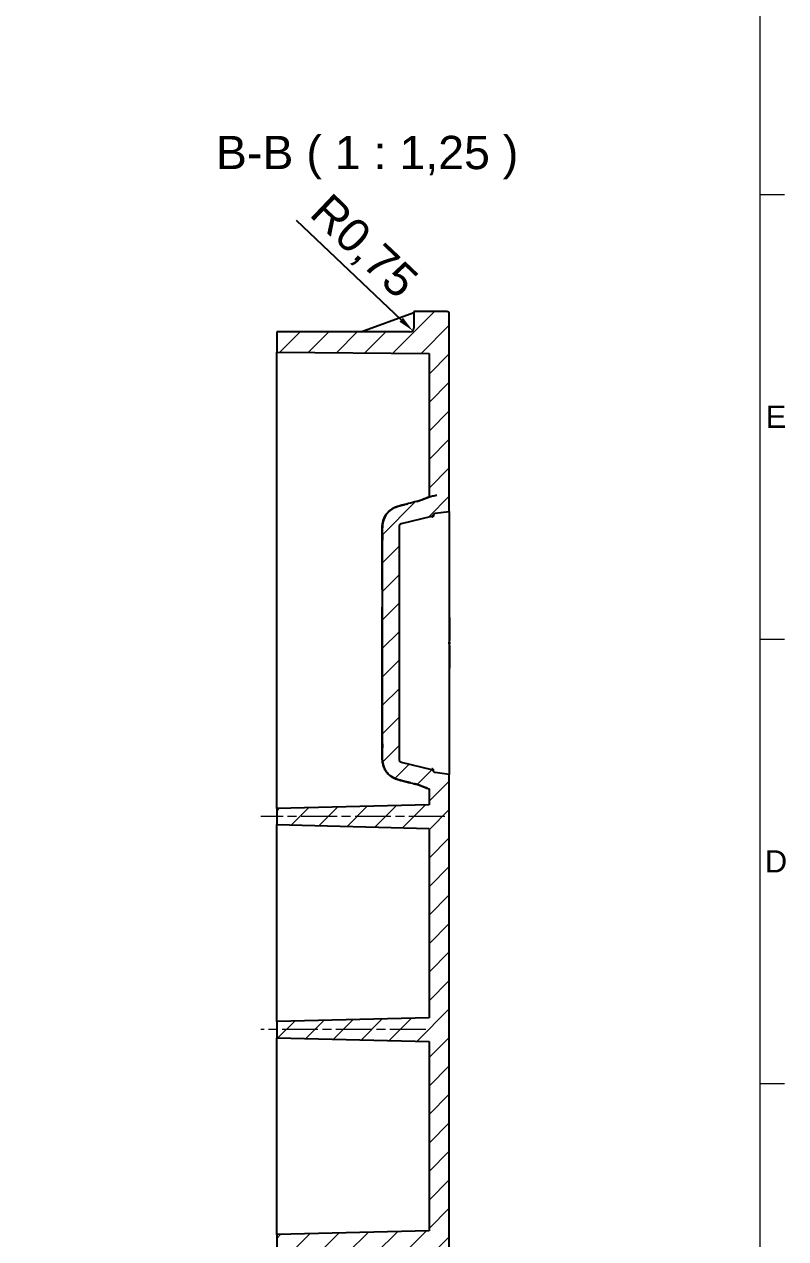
# Model space of a CAD drawing. Header units: millimetres. Extents: x 0 to 1486, y 0 to 1051.
# Drawn here: x 1316.3 to 1466.3, y 232.2 to 471.6 of the extents above; entities that cross this region are included whole.
import ezdxf

# ---------------------------------------------------------------- set-up
doc = ezdxf.new("R2010")
doc.units = ezdxf.units.MM
doc.header["$LTSCALE"] = 1.25
doc.linetypes.add('CHAIN', pattern=[0.3543, 0.2362, -0.0295, 0.0591, -0.0295])
for name, color, linetype, lineweight, true_color in [('Bemaßungen(DIN)', 7, 'Continuous', 5, 0x262659), ('Mittellinie(DIN)', 7, 'CHAIN', 15, 0x262659), ('Schraffur', 7, 'Continuous', 9, 0x1e1e47), ('Sichtbare Kanten(DIN)', 7, 'Continuous', 25, 0x262659), ('Skizziergeometrie(DIN)', 7, 'Continuous', 9, 0x262659), ('Symbole(DIN)', 7, 'Continuous', 15, 0x262659)]:
    doc.layers.add(name, color=color, linetype=linetype, lineweight=lineweight, true_color=true_color)
doc.styles.add('Aktuell-DIN', font='arial.ttf')
doc.styles.add('Aktuell-DINGroßer Text', font='arial.ttf')
doc.dimstyles.new('STANDARD-DIN', dxfattribs={"dimscale": 1.25, "dimtxt": 5.25, "dimasz": 2.5, "dimexe": 3.175, "dimexo": 0, "dimgap": 0.8, "dimtad": 1, "dimrnd": 1e-08, "dimtxsty": 'Aktuell-DINGroßer Text', "dimcen": 0.09, "dimdle": 10, "dimclrd": 256, "dimclre": 256, "dimclrt": 256, "dimazin": 2, "dimtfac": 0.666667, "dimtmove": 0, "dimatfit": 3, "dimfxl": 1, "dimtolj": 1, "dimlwd": 25, "dimlwe": 25, "dimarcsym": 0})

# ---------------------------------------------------------------- blocks, each defined once
blk = doc.blocks.new('Ränder Standardrahmen')
at = {"layer": 'Skizziergeometrie(DIN)'}
for p, q in [((1169, 350.42), (1172.9, 350.42)), ((1169, 280.33), (1172.9, 280.33)), ((1169, 210.25), (1172.9, 210.25))]:
    blk.add_line(p, q, dxfattribs=at)
at = {"layer": 'Skizziergeometrie(DIN)', "flags": 128}
blk.add_lwpolyline([(20, 20), (20, 821), (1169, 821), (1169, 20), (20, 20)], dxfattribs=at)
at = {"layer": 'Symbole(DIN)', "color": 179, "true_color": 0x262659, "char_height": 3.5, "attachment_point": 7, "style": 'Aktuell-DIN'}
for s, insert in [('E', (1169.92, 313.63)), ('D', (1169.78, 243.54))]:
    blk.add_mtext(s, dxfattribs=dict(at, insert=insert))
blk = doc.blocks.new('*D52')
at = {"layer": 'Bemaßungen(DIN)', "color": 250, "linetype": 'Continuous', "lineweight": 25, "true_color": 0x3f3f3f, "transparency": 16777216}
blk.add_line((1369.92, 432.94), (1390.6, 413.33), dxfattribs=at)
at = {"layer": 'Bemaßungen(DIN)', "color": 250, "linetype": 'Continuous', "true_color": 0x3f3f3f, "transparency": 16777216}
blk.add_solid([(1390.96, 413.71), (1390.24, 412.95), (1392.87, 411.18)], dxfattribs=at)
at = {"layer": 'Defpoints', "color": 0, "linetype": 'Continuous', "transparency": 16777216}
for p in [(1392.32, 411.7), (1392.87, 411.18)]:
    blk.add_point(p, dxfattribs=at)
at = {"layer": 'Bemaßungen(DIN)', "color": 179, "linetype": 'Continuous', "lineweight": 25, "true_color": 0x262659, "transparency": 16777216, "insert": (1376.76, 438.7), "char_height": 6.562, "attachment_point": 1, "rotation": 316.5269, "style": 'Aktuell-DINGroßer Text'}
blk.add_mtext('\\A1;R0,75', dxfattribs=at)

msp = doc.modelspace()

# ---------------------------------------------------------------- hatches: boundary and pattern name
at = {"layer": 'Schraffur'}
h = msp.add_hatch(dxfattribs=at)
h.set_pattern_fill('ANSI31', color=256, scale=31.75, style=0)
h.set_pattern_definition([(45, (0, 0), (-2.80633, 2.80633), [])])
edge = h.paths.add_edge_path()
edge.add_spline(control_points=[(1396.984, 222.5529), (1396.9977, 222.5854), (1397.0156, 222.616), (1397.0712, 222.6872), (1397.1114, 222.7203), (1397.1999, 222.7713), (1397.2496, 222.7871), (1397.297, 222.7938)], knot_values=[-0.03502854, -0.03502854, -0.03502854, -0.03502854, -0.02698494, -0.02698494, -0.01435568, -0.01435568, 0, 0, 0, 0], degree=3, periodic=0)
edge.add_line((1397.297, 222.7938), (1400.0726, 223.1839))
edge.add_line((1400.0726, 223.1839), (1400.0726, 323.7139))
edge.add_line((1400.0726, 323.7139), (1397.297, 324.104))
edge.add_spline(control_points=[(1397.297, 324.104), (1397.2533, 324.1101), (1397.2105, 324.1236), (1397.1317, 324.1637), (1397.0957, 324.1903), (1397.0284, 324.26), (1397.0019, 324.3024), (1396.984, 324.3449)], knot_values=[-0.04710107, -0.04710107, -0.04710107, -0.04710107, -0.03707219, -0.03707219, -0.02698495, -0.02698495, -0.01488365, -0.01488365, -0.01488365, -0.01488365], degree=3, periodic=0)
edge.add_spline(control_points=[(1396.984, 324.3449), (1396.9664, 324.3866), (1396.9431, 324.4259), (1396.8866, 324.4972), (1396.8537, 324.5288), (1396.7604, 324.5965), (1396.7, 324.6223), (1396.6424, 324.6364)], knot_values=[-0.04105801, -0.04105801, -0.04105801, -0.04105801, -0.02940182, -0.02940182, -0.01779015, -0.01779015, 0, 0, 0, 0], degree=3, periodic=0)
edge.add_line((1396.6424, 324.6364), (1390.6534, 326.1075))
edge.add_spline(control_points=[(1390.6534, 326.1075), (1390.6083, 326.1185), (1390.5646, 326.1361), (1390.4836, 326.1823), (1390.4466, 326.2111), (1390.3654, 326.2946), (1390.3313, 326.3506), (1390.2824, 326.4716), (1390.2726, 326.5365), (1390.2726, 326.593)], knot_values=[-0.04975464, -0.04975464, -0.04975464, -0.04975464, -0.04045265, -0.04045265, -0.0310865, -0.0310865, -0.0169662, -0.0169662, 0, 0, 0, 0], degree=3, periodic=0)
edge.add_line((1390.2726, 326.593), (1390.2726, 372.7047))
edge.add_spline(control_points=[(1390.2726, 372.7047), (1390.2726, 372.7512), (1390.2792, 372.7978), (1390.3049, 372.8874), (1390.324, 372.9302), (1390.3857, 373.029), (1390.432, 373.0755), (1390.5378, 373.1518), (1390.5984, 373.1768), (1390.6534, 373.1903)], knot_values=[-0.04975463, -0.04975463, -0.04975463, -0.04975463, -0.04045264, -0.04045264, -0.03108649, -0.03108649, -0.0169662, -0.0169662, 0, 0, 0, 0], degree=3, periodic=0)
edge.add_line((1390.6534, 373.1903), (1396.6424, 374.6613))
edge.add_spline(control_points=[(1396.6424, 374.6613), (1396.6864, 374.6721), (1396.7289, 374.6889), (1396.8082, 374.7336), (1396.8445, 374.7611), (1396.926, 374.8427), (1396.961, 374.8982), (1396.984, 374.9529)], knot_values=[-0.04105805, -0.04105805, -0.04105805, -0.04105805, -0.02940185, -0.02940185, -0.01779017, -0.01779017, 0, 0, 0, 0], degree=3, periodic=0)
edge.add_spline(control_points=[(1396.984, 374.9529), (1396.9977, 374.9854), (1397.0156, 375.016), (1397.0712, 375.0872), (1397.1114, 375.1203), (1397.1999, 375.1713), (1397.2496, 375.1871), (1397.297, 375.1938)], knot_values=[-0.03502854, -0.03502854, -0.03502854, -0.03502854, -0.02698494, -0.02698494, -0.01435568, -0.01435568, 0, 0, 0, 0], degree=3, periodic=0)
edge.add_line((1397.297, 375.1938), (1400.0726, 375.5839))
edge.add_line((1400.0726, 375.5839), (1400.0726, 414.4489))
edge.add_ellipse((1399.5726, 414.4489), major_axis=(0, 0.5), ratio=1, start_angle=270, end_angle=360)
edge.add_line((1399.5726, 414.9489), (1393.0726, 414.9489))
edge.add_line((1393.0726, 414.9489), (1393.0726, 411.6989))
edge.add_ellipse((1392.3226, 411.6989), major_axis=(0, -0.75), ratio=1, start_angle=0, end_angle=90, ccw=False)
edge.add_line((1392.3226, 410.9489), (1366.0726, 410.9489))
edge.add_line((1366.0726, 410.9489), (1366.0726, 406.9489))
edge.add_line((1366.0726, 406.9489), (1396.0726, 406.6871))
edge.add_line((1396.0726, 406.6871), (1396.0726, 378.4139))
edge.add_spline(control_points=[(1396.0726, 378.4139), (1395.428, 378.1814), (1394.9839, 377.9185), (1392.6661, 377.2635), (1391.3091, 376.9531), (1390.1285, 376.6619), (1389.6008, 376.5042), (1388.6535, 375.9937), (1388.2539, 375.6892), (1387.7134, 375.0855), (1387.3853, 374.6588), (1386.7806, 372.9198), (1386.8804, 372.2407), (1386.8779, 369.9004), (1386.8678, 369.5224), (1386.8748, 365.6373), (1386.8702, 362.7983), (1386.8699, 359.5868), (1386.8693, 358.151), (1386.866, 348.6709), (1386.8666, 347.9254), (1386.8666, 343.0133), (1386.8654, 340.1393), (1386.8694, 334.6137), (1386.8579, 331.9621), (1386.8812, 328.0549), (1386.8475, 327.7935), (1386.8612, 326.7263), (1386.9017, 326.086), (1387.282, 324.8323), (1387.5352, 324.4368), (1388.0696, 323.7557), (1388.4962, 323.403), (1389.5993, 322.78), (1390.27, 322.6098), (1392.462, 322.0682), (1393.2842, 321.877), (1395.0012, 321.3632), (1395.4769, 321.0963), (1396.0726, 320.8824)], knot_values=[-3.88984256, -3.88984256, -3.88984256, -3.88984256, -3.29809676, -3.29809676, -2.86298784, -2.86298784, -2.41092493, -2.41092493, -2.03198907, -2.03198907, -1.78519008, -1.78519008, -1.39875312, -1.39875312, -1.27028238, -1.27028238, -0.92160679, -0.92160679, -0.87586396, -0.87586396, -0.80684017, -0.80684017, -0.7095029, -0.7095029, -0.61969878, -0.61969878, -0.57717278, -0.57717278, -0.53744441, -0.53744441, -0.50046235, -0.50046235, -0.44055507, -0.44055507, -0.35866563, -0.35866563, -0.22430028, -0.22430028, -0.02449533, -0.02449533, -0.02449533, -0.02449533], degree=3, periodic=0)
edge.add_line((1396.0726, 320.8824), (1396.0726, 317.782))
edge.add_line((1396.0726, 317.782), (1366.0726, 317.0489))
edge.add_line((1366.0726, 317.0489), (1366.0726, 313.8489))
edge.add_line((1366.0726, 313.8489), (1396.0726, 313.1157))
edge.add_line((1396.0726, 313.1157), (1396.0726, 275.782))
edge.add_line((1396.0726, 275.782), (1366.0726, 275.0489))
edge.add_line((1366.0726, 275.0489), (1366.0726, 271.8489))
edge.add_line((1366.0726, 271.8489), (1396.0726, 271.1157))
edge.add_line((1396.0726, 271.1157), (1396.0726, 233.782))
edge.add_line((1396.0726, 233.782), (1366.0726, 233.0489))
edge.add_line((1366.0726, 233.0489), (1366.0726, 229.8489))
edge.add_line((1366.0726, 229.8489), (1396.0726, 229.1157))
edge.add_line((1396.0726, 229.1157), (1396.0726, 226.0139))
edge.add_spline(control_points=[(1396.0726, 226.0139), (1395.428, 225.7814), (1394.9839, 225.5185), (1392.6661, 224.8635), (1391.3091, 224.5531), (1390.1285, 224.2619), (1389.6008, 224.1042), (1388.6535, 223.5937), (1388.2539, 223.2892), (1387.7134, 222.6855), (1387.3853, 222.2588), (1386.7806, 220.5198), (1386.8804, 219.8407), (1386.8779, 217.5004), (1386.8678, 217.1224), (1386.8748, 213.2373), (1386.8702, 210.3983), (1386.8699, 207.1868), (1386.8693, 205.751), (1386.866, 196.2709), (1386.8666, 195.5254), (1386.8666, 190.6133), (1386.8654, 187.7393), (1386.8694, 182.2137), (1386.8579, 179.5621), (1386.8812, 175.6549), (1386.8475, 175.3935), (1386.8612, 174.3263), (1386.9017, 173.686), (1387.282, 172.4323), (1387.5352, 172.0368), (1388.0696, 171.3557), (1388.4962, 171.003), (1389.5993, 170.38), (1390.27, 170.2098), (1392.462, 169.6682), (1393.2842, 169.477), (1395.0012, 168.9632), (1395.4769, 168.6963), (1396.0726, 168.4824)], knot_values=[-3.88984335, -3.88984335, -3.88984335, -3.88984335, -3.29809739, -3.29809739, -2.86298835, -2.86298835, -2.41092533, -2.41092533, -2.03198937, -2.03198937, -1.78519031, -1.78519031, -1.39875326, -1.39875326, -1.27028248, -1.27028248, -0.9216068, -0.9216068, -0.87586396, -0.87586396, -0.80684017, -0.80684017, -0.7095029, -0.7095029, -0.61969878, -0.61969878, -0.57717278, -0.57717278, -0.53744441, -0.53744441, -0.50046235, -0.50046235, -0.44055507, -0.44055507, -0.35866563, -0.35866563, -0.22430028, -0.22430028, -0.02449533, -0.02449533, -0.02449533, -0.02449533], degree=3, periodic=0)
edge.add_line((1396.0726, 168.4824), (1396.0726, 140.2107))
edge.add_line((1396.0726, 140.2107), (1366.0726, 139.9489))
edge.add_line((1366.0726, 139.9489), (1366.0726, 135.9489))
edge.add_line((1366.0726, 135.9489), (1392.3226, 135.9489))
edge.add_ellipse((1392.3226, 135.1989), major_axis=(0.75, 0), ratio=1, start_angle=0, end_angle=90, ccw=False)
edge.add_line((1393.0726, 135.1989), (1393.0726, 131.9489))
edge.add_line((1393.0726, 131.9489), (1399.5726, 131.9489))
edge.add_ellipse((1399.5726, 132.4489), major_axis=(0.5, 0), ratio=1, start_angle=270, end_angle=360)
edge.add_line((1400.0726, 132.4489), (1400.0726, 171.3139))
edge.add_line((1400.0726, 171.3139), (1397.297, 171.704))
edge.add_spline(control_points=[(1397.297, 171.704), (1397.2533, 171.7101), (1397.2105, 171.7236), (1397.1317, 171.7637), (1397.0957, 171.7903), (1397.0284, 171.86), (1397.0019, 171.9024), (1396.984, 171.9449)], knot_values=[-0.04710107, -0.04710107, -0.04710107, -0.04710107, -0.03707219, -0.03707219, -0.02698495, -0.02698495, -0.01488365, -0.01488365, -0.01488365, -0.01488365], degree=3, periodic=0)
edge.add_spline(control_points=[(1396.984, 171.9449), (1396.9664, 171.9866), (1396.9431, 172.0259), (1396.8866, 172.0972), (1396.8537, 172.1288), (1396.7604, 172.1965), (1396.7, 172.2223), (1396.6424, 172.2364)], knot_values=[-0.04105801, -0.04105801, -0.04105801, -0.04105801, -0.02940182, -0.02940182, -0.01779015, -0.01779015, 0, 0, 0, 0], degree=3, periodic=0)
edge.add_line((1396.6424, 172.2364), (1390.6534, 173.7075))
edge.add_spline(control_points=[(1390.6534, 173.7075), (1390.6083, 173.7185), (1390.5646, 173.7361), (1390.4836, 173.7823), (1390.4466, 173.8111), (1390.3654, 173.8946), (1390.3313, 173.9506), (1390.2824, 174.0716), (1390.2726, 174.1365), (1390.2726, 174.193)], knot_values=[-0.04975464, -0.04975464, -0.04975464, -0.04975464, -0.04045265, -0.04045265, -0.0310865, -0.0310865, -0.0169662, -0.0169662, 0, 0, 0, 0], degree=3, periodic=0)
edge.add_line((1390.2726, 174.193), (1390.2726, 220.3047))
edge.add_spline(control_points=[(1390.2726, 220.3047), (1390.2726, 220.3512), (1390.2792, 220.3978), (1390.3049, 220.4874), (1390.324, 220.5302), (1390.3857, 220.629), (1390.432, 220.6755), (1390.5378, 220.7518), (1390.5984, 220.7768), (1390.6534, 220.7903)], knot_values=[-0.04975463, -0.04975463, -0.04975463, -0.04975463, -0.04045264, -0.04045264, -0.03108649, -0.03108649, -0.0169662, -0.0169662, 0, 0, 0, 0], degree=3, periodic=0)
edge.add_line((1390.6534, 220.7903), (1396.6424, 222.2613))
edge.add_spline(control_points=[(1396.6424, 222.2613), (1396.6864, 222.2721), (1396.7289, 222.2889), (1396.8082, 222.3336), (1396.8445, 222.3611), (1396.926, 222.4427), (1396.961, 222.4982), (1396.984, 222.5529)], knot_values=[-0.04105805, -0.04105805, -0.04105805, -0.04105805, -0.02940185, -0.02940185, -0.01779017, -0.01779017, 0, 0, 0, 0], degree=3, periodic=0)

# ---------------------------------------------------------------- linework, layer by layer
at = {"layer": 'Mittellinie(DIN)', "ltscale": 23.990969}
for p, q in [((1399.1976, 315.4489), (1362.9476, 315.4489)), ((1395.4476, 273.4489), (1362.9476, 273.4489))]:
    msp.add_line(p, q, dxfattribs=at)
at = {"layer": 'Sichtbare Kanten(DIN)'}
for p, q in [((1382.6675, 410.9489), (1393.0726, 414.736)), ((1399.5726, 414.9489), (1393.0726, 414.9489)), ((1393.0726, 414.9489), (1393.0726, 411.6989)), ((1400.0726, 375.5839), (1400.0726, 414.4489)), ((1392.3226, 410.9489), (1366.0726, 410.9489)), ((1366.0726, 410.9489), (1366.0726, 406.9489)), ((1366.0726, 406.9489), (1396.0726, 406.6871)), ((1366.0726, 317.0489), (1366.0726, 406.9489)), ((1396.0726, 406.6871), (1396.0726, 378.4139)), ((1390.6534, 373.1903), (1396.6424, 374.6613)), ((1397.297, 375.1938), (1400.0726, 375.5839)), ((1400.0726, 375.5839), (1400.0726, 375.0887)), ((1400.0726, 375.0887), (1400.0726, 349.7989)), ((1390.2726, 326.593), (1390.2726, 372.7047)), ((1400.0726, 354.6489), (1400.0776, 354.6489)), ((1400.0776, 354.6489), (1400.0776, 350.1388)), ((1400.0776, 350.1388), (1400.0726, 350.1388)), ((1400.0726, 349.7989), (1400.0776, 349.7989)), ((1400.0726, 349.6489), (1400.0726, 349.7989)), ((1400.0726, 349.6489), (1400.0776, 349.6489)), ((1400.0726, 349.4989), (1400.0726, 349.6489)), ((1400.0726, 349.4989), (1400.0776, 349.4989)), ((1400.0726, 349.4989), (1400.0726, 324.209)), ((1400.0776, 350.1489), (1400.0826, 350.1489)), ((1400.0776, 349.7989), (1400.0776, 349.6489)), ((1400.0776, 349.6489), (1400.0776, 349.4989)), ((1400.0826, 349.1489), (1400.0826, 350.1489)), ((1400.0726, 349.159), (1400.0776, 349.159)), ((1400.0776, 349.159), (1400.0776, 344.6489)), ((1400.0776, 349.1489), (1400.0826, 349.1489)), ((1400.0726, 344.6489), (1400.0776, 344.6489)), ((1396.6424, 324.6364), (1390.6534, 326.1075)), ((1400.0726, 323.7139), (1397.297, 324.104)), ((1400.0726, 324.209), (1400.0726, 323.7139)), ((1400.0726, 223.1839), (1400.0726, 323.7139)), ((1396.0726, 320.8824), (1396.0726, 317.782)), ((1396.0726, 317.782), (1366.0726, 317.0489)), ((1366.0726, 317.0489), (1366.0726, 313.8489)), ((1366.0726, 313.8489), (1396.0726, 313.1157)), ((1366.0726, 275.0489), (1366.0726, 313.8489)), ((1396.0726, 313.1157), (1396.0726, 275.782)), ((1396.0726, 275.782), (1366.0726, 275.0489)), ((1366.0726, 275.0489), (1366.0726, 271.8489)), ((1366.0726, 271.8489), (1396.0726, 271.1157)), ((1366.0726, 233.0489), (1366.0726, 271.8489)), ((1396.0726, 271.1157), (1396.0726, 233.782)), ((1396.0726, 233.782), (1366.0726, 233.0489)), ((1366.0726, 233.0489), (1366.0726, 229.8489))]:
    msp.add_line(p, q, dxfattribs=at)
for centre, radius, start, end in [((1399.5726, 414.4489), 0.5, 0, 90), ((1392.3226, 411.6989), 0.75, 270, 0)]:
    msp.add_arc(centre, radius, start, end, dxfattribs=at)
for points, knots in [([(1396.0726, 378.4139), (1395.428, 378.1814), (1394.9839, 377.9185), (1392.6661, 377.2635), (1391.3091, 376.9531), (1390.1285, 376.6619), (1389.6008, 376.5042), (1388.6535, 375.9937), (1388.2539, 375.6892), (1387.7134, 375.0855), (1387.3853, 374.6588), (1386.7806, 372.9198), (1386.8804, 372.2407), (1386.8779, 369.9004), (1386.8678, 369.5224), (1386.8748, 365.6373), (1386.8702, 362.7983), (1386.8699, 359.5868), (1386.8693, 358.151), (1386.866, 348.6709), (1386.8666, 347.9254), (1386.8666, 343.0133), (1386.8654, 340.1393), (1386.8694, 334.6137), (1386.8579, 331.9621), (1386.8812, 328.0549), (1386.8475, 327.7935), (1386.8612, 326.7263), (1386.9017, 326.086), (1387.282, 324.8323), (1387.5352, 324.4368), (1388.0696, 323.7557), (1388.4962, 323.403), (1389.5993, 322.78), (1390.27, 322.6098), (1392.462, 322.0682), (1393.2842, 321.877), (1395.0012, 321.3632), (1395.4769, 321.0963), (1396.0726, 320.8824)], [-3.88984256, -3.88984256, -3.88984256, -3.88984256, -3.29809676, -3.29809676, -2.86298784, -2.86298784, -2.41092493, -2.41092493, -2.03198907, -2.03198907, -1.78519008, -1.78519008, -1.39875312, -1.39875312, -1.27028238, -1.27028238, -0.92160679, -0.92160679, -0.87586396, -0.87586396, -0.80684017, -0.80684017, -0.7095029, -0.7095029, -0.61969878, -0.61969878, -0.57717278, -0.57717278, -0.53744441, -0.53744441, -0.50046235, -0.50046235, -0.44055507, -0.44055507, -0.35866563, -0.35866563, -0.22430028, -0.22430028, -0.02449533, -0.02449533, -0.02449533, -0.02449533]), ([(1393.6561, 377.5432), (1393.6696, 377.5472), (1393.6829, 377.5512), (1393.7964, 377.5849), (1393.8861, 377.6124), (1394.0583, 377.6663), (1394.1348, 377.6911), (1394.2797, 377.7388), (1394.3355, 377.7577), (1394.5124, 377.8192), (1394.6393, 377.8649), (1395.1184, 378.0463), (1395.4796, 378.2001), (1395.9255, 378.3656), (1396.0021, 378.3929), (1396.0726, 378.4173)], [8.572018834, 8.572018834, 8.572018834, 8.572018834, 8.577246029, 8.577246029, 8.617316989, 8.617316989, 8.667283306, 8.667283306, 8.733463204, 8.733463204, 8.833541211, 8.833541211, 9.064586811, 9.064586811, 9.118197977, 9.118197977, 9.118197977, 9.118197977]), ([(1393.6816, 377.5505), (1393.7287, 377.5645), (1393.7736, 377.578), (1393.8922, 377.6142), (1393.9606, 377.6355), (1394.0941, 377.6779), (1394.1551, 377.6978), (1394.279, 377.7387), (1394.3329, 377.757), (1394.4611, 377.8012), (1394.5649, 377.8379), (1394.963, 377.986), (1395.2324, 378.1017), (1395.7863, 378.3156), (1395.8789, 378.3495), (1395.9946, 378.3906), (1396.0258, 378.4013), (1396.0609, 378.4134), (1396.0668, 378.4155), (1396.0726, 378.4175)], [9.262871191, 9.262871191, 9.262871191, 9.262871191, 9.27950765, 9.27950765, 9.30999603, 9.30999603, 9.348377456, 9.348377456, 9.40328252, 9.40328252, 9.505612619, 9.505612619, 9.71907845, 9.71907845, 9.767759371, 9.767759371, 9.812862017, 9.812862017, 9.822128961, 9.822128961, 9.822128961, 9.822128961]), ([(1396.0726, 378.4175), (1396.0866, 378.4223), (1396.1004, 378.427), (1396.1315, 378.4377), (1396.1405, 378.4408), (1396.1851, 378.4561), (1396.2065, 378.4635), (1396.2573, 378.4805), (1396.2871, 378.4904), (1396.383, 378.5211), (1396.4568, 378.5436), (1396.6803, 378.6063), (1396.8388, 378.6436), (1397.1408, 378.7035), (1397.2907, 378.7279), (1397.4762, 378.7555), (1397.5207, 378.7619), (1397.5771, 378.7698), (1397.5922, 378.772), (1397.6133, 378.7749), (1397.6201, 378.7759), (1397.6297, 378.7772), (1397.6329, 378.7777), (1397.6363, 378.7781), (1397.6367, 378.7782), (1397.6371, 378.7783), (1397.6372, 378.7783), (1397.6374, 378.7783), (1397.6374, 378.7783), (1397.6375, 378.7783)], [17.788918571, 17.788918571, 17.788918571, 17.788918571, 17.811022479, 17.811022479, 17.835862765, 17.835862765, 17.84762781, 17.84762781, 17.859308538, 17.859308538, 17.882883869, 17.882883869, 17.930148396, 17.930148396, 17.976701177, 17.976701177, 17.991690718, 17.991690718, 17.997483325, 17.997483325, 18.000376333, 18.000376333, 18.001821912, 18.001821912, 18.002002556, 18.002002556, 18.002047717, 18.002047717, 18.002074813, 18.002074813, 18.002074813, 18.002074813]), ([(1396.704, 378.5977), (1396.704, 378.5977), (1396.7046, 378.5978), (1396.7083, 378.5987), (1396.7137, 378.6001), (1396.7137, 378.6001)], [0.2214786671, 0.2214786671, 0.2214786671, 0.2214786671, 0.2282754192, 0.2282754192, 0.2468780567, 0.2468780567, 0.2468780567, 0.2468780567]), ([(1388.9753, 323.1325), (1388.6977, 323.288), (1388.4398, 323.4713), (1387.9169, 323.9377), (1387.656, 324.2459), (1387.27, 324.9142), (1387.1343, 325.2696), (1386.9316, 326.047), (1386.8767, 326.4842), (1386.834, 327.4441), (1386.8568, 327.9681), (1386.8779, 329.499), (1386.8503, 330.5073), (1386.8694, 334.5393), (1386.8576, 337.5632), (1386.8588, 349.66), (1386.8939, 358.7327), (1386.8507, 369.3268), (1386.801, 370.8513), (1386.873, 372.7741), (1386.918, 373.1784), (1387.0828, 373.8408), (1387.1753, 374.1101), (1387.3929, 374.5838), (1387.5115, 374.7933), (1387.8933, 375.3349), (1388.1986, 375.6333), (1388.8312, 376.1003), (1389.1673, 376.288), (1389.913, 376.5964), (1390.3267, 376.7115), (1390.9707, 376.8697), (1391.2014, 376.923), (1391.4323, 376.9781)], [0, 0, 0, 0, 0.09634503, 0.09634503, 0.21587601, 0.21587601, 0.32926736, 0.32926736, 0.46081548, 0.46081548, 0.61774187, 0.61774187, 0.92018185, 0.92018185, 1.82736852, 1.82736852, 4.54927811, 4.54927811, 5.00610632, 5.00610632, 5.12672201, 5.12672201, 5.21228337, 5.21228337, 5.28445169, 5.28445169, 5.412621, 5.412621, 5.52834229, 5.52834229, 5.65602819, 5.65602819, 5.72947361, 5.72947361, 5.72947361, 5.72947361]), ([(1386.8645, 370.6072), (1386.8629, 370.9578), (1386.8526, 371.3068), (1386.8384, 372.0919), (1386.8415, 372.5314), (1386.9356, 373.2786), (1387.0052, 373.5925), (1387.1854, 374.1342), (1387.2845, 374.3684), (1387.5124, 374.7961), (1387.6391, 374.993), (1387.9003, 375.3226), (1388.0309, 375.4615), (1388.2547, 375.6644), (1388.3432, 375.7372), (1388.441, 375.811), (1388.4508, 375.8183), (1388.4605, 375.8256)], [7.294151693, 7.294151693, 7.294151693, 7.294151693, 7.399516324, 7.399516324, 7.53003968, 7.53003968, 7.626280203, 7.626280203, 7.702401465, 7.702401465, 7.772006116, 7.772006116, 7.828577829, 7.828577829, 7.863034699, 7.863034699, 7.866851316, 7.866851316, 7.866851316, 7.866851316]), ([(1390.2396, 376.681), (1390.2622, 376.6877), (1390.2847, 376.6943), (1390.4617, 376.7457), (1390.6187, 376.7867), (1390.7862, 376.8281), (1390.8063, 376.8331), (1390.8262, 376.8379)], [7.8434814404, 7.8434814404, 7.8434814404, 7.8434814404, 7.850534287, 7.850534287, 7.8988786289, 7.8988786289, 7.9055277053, 7.9055277053, 7.9055277053, 7.9055277053]), ([(1390.242, 376.6816), (1390.4379, 376.7399), (1390.6358, 376.7911), (1390.9701, 376.8719), (1391.1077, 376.9035), (1391.2766, 376.9418), (1391.3054, 376.9483), (1391.335, 376.955), (1391.3352, 376.9551), (1391.3354, 376.9551)], [8.172091182, 8.172091182, 8.172091182, 8.172091182, 8.233171119, 8.233171119, 8.278625356, 8.278625356, 8.287842454, 8.287842454, 8.287910193, 8.287910193, 8.287910193, 8.287910193]), ([(1390.7783, 376.8254), (1390.8581, 376.8463), (1390.9384, 376.8666), (1391.2634, 376.9464), (1391.5104, 377.0017), (1391.7763, 377.0616), (1391.8001, 377.0669), (1391.8239, 377.0723)], [0.703093218, 0.703093218, 0.703093218, 0.703093218, 0.728236771, 0.728236771, 0.804744227, 0.804744227, 0.812270791, 0.812270791, 0.812270791, 0.812270791]), ([(1390.9536, 376.8702), (1391.0256, 376.8883), (1391.0977, 376.9059), (1391.345, 376.9652), (1391.5216, 377.0052), (1391.7586, 377.0587), (1391.8249, 377.0736), (1391.8885, 377.0879)], [8.3751849942, 8.3751849942, 8.3751849942, 8.3751849942, 8.3975505293, 8.3975505293, 8.4519294339, 8.4519294339, 8.4733948835, 8.4733948835, 8.4733948835, 8.4733948835]), ([(1394.5992, 377.8398), (1394.6078, 377.8428), (1394.6288, 377.8503), (1394.6854, 377.8706), (1394.724, 377.8847), (1394.8143, 377.9182), (1394.8765, 377.9419), (1394.9874, 377.9853), (1395.0355, 378.0045), (1395.0773, 378.0212), (1395.0875, 378.0253), (1395.1017, 378.0311), (1395.1067, 378.0331), (1395.1108, 378.0347), (1395.111, 378.0348), (1395.1112, 378.0349), (1395.1113, 378.035), (1395.1114, 378.035)], [0.448173685, 0.448173685, 0.448173685, 0.448173685, 0.463187579, 0.463187579, 0.493275974, 0.493275974, 0.538455966, 0.538455966, 0.572368624, 0.572368624, 0.58675328, 0.58675328, 0.597533866, 0.597533866, 0.598038916, 0.598038916, 0.59827398, 0.59827398, 0.59827398, 0.59827398]), ([(1386.9244, 373.1595), (1386.9367, 373.237), (1386.9509, 373.314), (1387.0257, 373.668), (1387.1105, 373.9395), (1387.2212, 374.205), (1387.2232, 374.2097), (1387.2252, 374.2144)], [7.212534573, 7.212534573, 7.212534573, 7.212534573, 7.236148241, 7.236148241, 7.321668257, 7.321668257, 7.323217616, 7.323217616, 7.323217616, 7.323217616]), ([(1396.9607, 374.8777), (1396.9575, 374.8618), (1396.9531, 374.8462), (1396.9475, 374.831), (1396.9406, 374.8119), (1396.9319, 374.7934), (1396.9215, 374.7756), (1396.9153, 374.7649), (1396.9084, 374.7546), (1396.901, 374.7445), (1396.8862, 374.7243), (1396.869, 374.7054), (1396.8498, 374.6881), (1396.8306, 374.6708), (1396.8094, 374.655), (1396.7864, 374.641), (1396.775, 374.634), (1396.7631, 374.6275), (1396.7508, 374.6215), (1396.7304, 374.6114), (1396.7089, 374.6026), (1396.6866, 374.5953), (1396.6687, 374.5894), (1396.6504, 374.5845), (1396.6317, 374.5805)], [-1.07691042, -1.07691042, -1.07691042, -1.07691042, -0.95725371, -0.95725371, -0.95725371, -0.80769998, -0.80769998, -0.80769998, -0.71794028, -0.71794028, -0.71794028, -0.53845523, -0.53845523, -0.53845523, -0.35897014, -0.35897014, -0.35897014, -0.26921044, -0.26921044, -0.26921044, -0.11965671, -0.11965671, -0.11965671, 0, 0, 0, 0]), ([(1396.9607, 374.6986), (1396.9575, 374.687), (1396.9531, 374.6753), (1396.9475, 374.6637), (1396.9406, 374.6492), (1396.9319, 374.6349), (1396.9215, 374.6208), (1396.9153, 374.6124), (1396.9084, 374.604), (1396.901, 374.5958), (1396.8862, 374.5794), (1396.869, 374.5636), (1396.8498, 374.5486), (1396.8306, 374.5335), (1396.8094, 374.5193), (1396.7864, 374.5061), (1396.775, 374.4995), (1396.7631, 374.4932), (1396.7508, 374.4872), (1396.7304, 374.4771), (1396.7089, 374.4678), (1396.6866, 374.4594), (1396.6687, 374.4527), (1396.6504, 374.4465), (1396.6317, 374.441)], [-1.07691042, -1.07691042, -1.07691042, -1.07691042, -0.95725371, -0.95725371, -0.95725371, -0.80769998, -0.80769998, -0.80769998, -0.71794028, -0.71794028, -0.71794028, -0.53845523, -0.53845523, -0.53845523, -0.35897014, -0.35897014, -0.35897014, -0.26921044, -0.26921044, -0.26921044, -0.11965671, -0.11965671, -0.11965671, 0, 0, 0, 0]), ([(1396.6424, 374.6613), (1396.6864, 374.6721), (1396.7289, 374.6889), (1396.8082, 374.7336), (1396.8445, 374.7611), (1396.926, 374.8427), (1396.961, 374.8982), (1396.984, 374.9529)], [-0.0410580539, -0.0410580539, -0.0410580539, -0.0410580539, -0.029401851, -0.029401851, -0.017790166, -0.017790166, 0, 0, 0, 0]), ([(1396.9823, 374.9489), (1396.9822, 374.9486), (1396.982, 374.9483), (1396.9819, 374.948), (1396.9806, 374.9448), (1396.9787, 374.9399), (1396.9764, 374.9335), (1396.9741, 374.9271), (1396.9714, 374.9191), (1396.9687, 374.9097), (1396.9673, 374.905), (1396.9659, 374.9), (1396.9646, 374.8946), (1396.9639, 374.892), (1396.9632, 374.8892), (1396.9626, 374.8864), (1396.962, 374.8835), (1396.9613, 374.8806), (1396.9607, 374.8777)], [0.119113029, 0.119113029, 0.119113029, 0.119113029, 0.132773773, 0.132773773, 0.132773773, 0.265178157, 0.265178157, 0.265178157, 0.3981672, 0.3981672, 0.3981672, 0.464557726, 0.464557726, 0.464557726, 0.497740401, 0.497740401, 0.497740401, 0.530899951, 0.530899951, 0.530899951, 0.530899951]), ([(1396.984, 374.9529), (1396.9977, 374.9854), (1397.0156, 375.016), (1397.0712, 375.0872), (1397.1114, 375.1203), (1397.1999, 375.1713), (1397.2496, 375.1871), (1397.297, 375.1938)], [-0.0350285445, -0.0350285445, -0.0350285445, -0.0350285445, -0.0269849441, -0.0269849441, -0.0143556837, -0.0143556837, 0, 0, 0, 0]), ([(1390.2726, 372.7047), (1390.2726, 372.7512), (1390.2792, 372.7978), (1390.3049, 372.8874), (1390.324, 372.9302), (1390.3857, 373.029), (1390.432, 373.0755), (1390.5378, 373.1518), (1390.5984, 373.1768), (1390.6534, 373.1903)], [-0.0497546277, -0.0497546277, -0.0497546277, -0.0497546277, -0.0404526376, -0.0404526376, -0.0310864888, -0.0310864888, -0.0169662017, -0.0169662017, 0, 0, 0, 0]), ([(1386.8579, 367.575), (1386.8574, 367.6438), (1386.8569, 367.7126), (1386.8535, 368.2523), (1386.8521, 368.7247), (1386.856, 369.1968)], [6.990842286, 6.990842286, 6.990842286, 6.990842286, 7.011535207, 7.011535207, 7.153098653, 7.153098653, 7.153098653, 7.153098653]), ([(1386.8697, 326.629), (1386.8146, 327.2394), (1386.8355, 327.8583), (1386.8603, 328.7271), (1386.8653, 328.9838), (1386.8662, 329.2414)], [2.556468536, 2.556468536, 2.556468536, 2.556468536, 2.740528539, 2.740528539, 2.817978852, 2.817978852, 2.817978852, 2.817978852]), ([(1387.0083, 325.7596), (1386.9487, 326.0063), (1386.9068, 326.2579), (1386.8271, 327.034), (1386.8399, 327.5736), (1386.8573, 328.1902), (1386.8599, 328.2797), (1386.8621, 328.369)], [2.801032468, 2.801032468, 2.801032468, 2.801032468, 2.878271661, 2.878271661, 3.037216784, 3.037216784, 3.064243423, 3.064243423, 3.064243423, 3.064243423]), ([(1390.3281, 322.5969), (1390.28, 322.6102), (1390.2305, 322.6242), (1390.0816, 322.6681), (1389.9813, 322.6996), (1389.6675, 322.8066), (1389.4556, 322.8914), (1388.9316, 323.1426), (1388.6295, 323.3269), (1388.0396, 323.7929), (1387.7519, 324.0924), (1387.3488, 324.723), (1387.2096, 325.0449), (1387.0299, 325.6239), (1386.9725, 325.8807), (1386.9307, 326.1398)], [1.980308813, 1.980308813, 1.980308813, 1.980308813, 1.995914908, 1.995914908, 2.027315354, 2.027315354, 2.09535969, 2.09535969, 2.20400263, 2.20400263, 2.325279001, 2.325279001, 2.428603094, 2.428603094, 2.507186487, 2.507186487, 2.507186487, 2.507186487]), ([(1390.6534, 326.1075), (1390.6083, 326.1185), (1390.5646, 326.1361), (1390.4836, 326.1823), (1390.4466, 326.2111), (1390.3654, 326.2946), (1390.3313, 326.3506), (1390.2824, 326.4716), (1390.2726, 326.5365), (1390.2726, 326.593)], [-0.0497546416, -0.0497546416, -0.0497546416, -0.0497546416, -0.0404526482, -0.0404526482, -0.031086496, -0.031086496, -0.0169662041, -0.0169662041, 0, 0, 0, 0]), ([(1387.9847, 323.8929), (1387.9657, 323.9122), (1387.947, 323.9319), (1387.8516, 324.0341), (1387.7788, 324.1204), (1387.6989, 324.2257), (1387.6867, 324.2421), (1387.6746, 324.2587)], [2.5866533301, 2.5866533301, 2.5866533301, 2.5866533301, 2.5947848239, 2.5947848239, 2.6285866788, 2.6285866788, 2.6347502203, 2.6347502203, 2.6347502203, 2.6347502203]), ([(1396.9607, 324.5991), (1396.9575, 324.6108), (1396.9531, 324.6224), (1396.9475, 324.634), (1396.9406, 324.6485), (1396.9319, 324.6629), (1396.9215, 324.6769), (1396.9153, 324.6854), (1396.9084, 324.6937), (1396.901, 324.7019), (1396.8862, 324.7183), (1396.869, 324.7341), (1396.8498, 324.7492), (1396.8306, 324.7642), (1396.8094, 324.7784), (1396.7864, 324.7916), (1396.775, 324.7982), (1396.7631, 324.8045), (1396.7508, 324.8106), (1396.7304, 324.8206), (1396.7089, 324.8299), (1396.6866, 324.8383), (1396.6687, 324.8451), (1396.6504, 324.8512), (1396.6317, 324.8567)], [-1.07691042, -1.07691042, -1.07691042, -1.07691042, -0.95725371, -0.95725371, -0.95725371, -0.80769998, -0.80769998, -0.80769998, -0.71794028, -0.71794028, -0.71794028, -0.53845523, -0.53845523, -0.53845523, -0.35897014, -0.35897014, -0.35897014, -0.26921044, -0.26921044, -0.26921044, -0.11965671, -0.11965671, -0.11965671, 0, 0, 0, 0]), ([(1396.9607, 324.4201), (1396.9575, 324.4359), (1396.9531, 324.4515), (1396.9475, 324.4668), (1396.9406, 324.4858), (1396.9319, 324.5044), (1396.9215, 324.5221), (1396.9153, 324.5328), (1396.9084, 324.5432), (1396.901, 324.5532), (1396.8862, 324.5734), (1396.869, 324.5923), (1396.8498, 324.6096), (1396.8306, 324.627), (1396.8094, 324.6427), (1396.7864, 324.6567), (1396.775, 324.6637), (1396.7631, 324.6702), (1396.7508, 324.6763), (1396.7304, 324.6863), (1396.7089, 324.6951), (1396.6866, 324.7024), (1396.6687, 324.7083), (1396.6504, 324.7132), (1396.6317, 324.7172)], [-1.07691042, -1.07691042, -1.07691042, -1.07691042, -0.95725371, -0.95725371, -0.95725371, -0.80769998, -0.80769998, -0.80769998, -0.71794028, -0.71794028, -0.71794028, -0.53845523, -0.53845523, -0.53845523, -0.35897014, -0.35897014, -0.35897014, -0.26921044, -0.26921044, -0.26921044, -0.11965671, -0.11965671, -0.11965671, 0, 0, 0, 0]), ([(1396.984, 324.3449), (1396.9664, 324.3866), (1396.9431, 324.4259), (1396.8866, 324.4972), (1396.8537, 324.5288), (1396.7604, 324.5965), (1396.7, 324.6223), (1396.6424, 324.6364)], [-0.041058009, -0.041058009, -0.041058009, -0.041058009, -0.0294018224, -0.0294018224, -0.0177901535, -0.0177901535, 0, 0, 0, 0]), ([(1396.9823, 324.3488), (1396.9822, 324.3491), (1396.982, 324.3494), (1396.9819, 324.3497), (1396.9806, 324.353), (1396.9787, 324.3578), (1396.9764, 324.3642), (1396.9741, 324.3706), (1396.9714, 324.3786), (1396.9687, 324.388), (1396.9673, 324.3927), (1396.9659, 324.3978), (1396.9646, 324.4031), (1396.9639, 324.4058), (1396.9632, 324.4085), (1396.9626, 324.4113), (1396.962, 324.4142), (1396.9613, 324.4171), (1396.9607, 324.4201)], [0.119113029, 0.119113029, 0.119113029, 0.119113029, 0.132773773, 0.132773773, 0.132773773, 0.265178157, 0.265178157, 0.265178157, 0.3981672, 0.3981672, 0.3981672, 0.464557726, 0.464557726, 0.464557726, 0.497740401, 0.497740401, 0.497740401, 0.530899951, 0.530899951, 0.530899951, 0.530899951]), ([(1397.297, 324.104), (1397.2533, 324.1101), (1397.2105, 324.1236), (1397.1317, 324.1637), (1397.0957, 324.1903), (1397.0284, 324.26), (1397.0019, 324.3024), (1396.984, 324.3449)], [-0.0471010744, -0.0471010744, -0.0471010744, -0.0471010744, -0.0370721904, -0.0370721904, -0.0269849462, -0.0269849462, -0.0148836538, -0.0148836538, -0.0148836538, -0.0148836538]), ([(1390.9903, 322.4299), (1390.9903, 322.4299), (1390.9828, 322.4317), (1390.9563, 322.4381), (1390.9371, 322.4426), (1390.8844, 322.4554), (1390.8478, 322.4642), (1390.7532, 322.4874), (1390.6913, 322.5029), (1390.5447, 322.5404), (1390.4569, 322.5636), (1390.251, 322.621), (1390.1304, 322.6568), (1389.955, 322.7137), (1389.899, 322.7326), (1389.8433, 322.7523)], [2.104488532, 2.104488532, 2.104488532, 2.104488532, 2.11766637, 2.11766637, 2.130926532, 2.130926532, 2.148405699, 2.148405699, 2.171729814, 2.171729814, 2.200535483, 2.200535483, 2.238285272, 2.238285272, 2.256004347, 2.256004347, 2.256004347, 2.256004347]), ([(1391.53, 322.2988), (1391.5114, 322.3029), (1391.4927, 322.307), (1391.2331, 322.3643), (1390.9915, 322.4186), (1390.5593, 322.529), (1390.3673, 322.5829), (1390.1775, 322.6435)], [1.482921149, 1.482921149, 1.482921149, 1.482921149, 1.488661872, 1.488661872, 1.562806253, 1.562806253, 1.622506819, 1.622506819, 1.622506819, 1.622506819]), ([(1392.3751, 322.0894), (1392.2423, 322.1222), (1392.11, 322.1548), (1391.8168, 322.2271), (1391.6559, 322.2668), (1391.4962, 322.3063)], [0.5824013658, 0.5824013658, 0.5824013658, 0.5824013658, 0.6235565502, 0.6235565502, 0.6743553199, 0.6743553199, 0.6743553199, 0.6743553199]), ([(1392.4883, 322.0629), (1392.1978, 322.1338), (1391.9092, 322.2048), (1391.6031, 322.2808), (1391.5859, 322.285), (1391.5687, 322.2893)], [7.50173714, 7.50173714, 7.50173714, 7.50173714, 7.5921164058, 7.5921164058, 7.5974807862, 7.5974807862, 7.5974807862, 7.5974807862]), ([(1394.0213, 321.648), (1393.9416, 321.673), (1393.8558, 321.6991), (1393.6293, 321.7659), (1393.4923, 321.8046), (1393.3268, 321.85), (1393.2854, 321.8613), (1393.2431, 321.8726)], [0.888998799, 0.888998799, 0.888998799, 0.888998799, 0.941910349, 0.941910349, 1.016147463, 1.016147463, 1.041541741, 1.041541741, 1.041541741, 1.041541741]), ([(1395.7961, 320.9868), (1395.7942, 320.9875), (1395.7923, 320.9882), (1395.7352, 321.0094), (1395.6566, 321.0391), (1395.4829, 321.107), (1395.394, 321.1425), (1395.1855, 321.2261), (1395.07, 321.2725), (1394.7039, 321.4156), (1394.5011, 321.4887), (1394.1611, 321.6043), (1394.0561, 321.638), (1393.8111, 321.7127), (1393.69, 321.7488), (1393.4514, 321.8161), (1393.3704, 321.8385), (1393.2832, 321.8622), (1393.283, 321.8623), (1393.2829, 321.8623)], [0.101040686, 0.101040686, 0.101040686, 0.101040686, 0.102472938, 0.102472938, 0.143722649, 0.143722649, 0.181644341, 0.181644341, 0.244601689, 0.244601689, 0.392038452, 0.392038452, 0.516423191, 0.516423191, 0.591566663, 0.591566663, 0.623980935, 0.623980935, 0.624029086, 0.624029086, 0.624029086, 0.624029086])]:
    msp.add_open_spline(points, degree=3, knots=knots, dxfattribs=at)
for points in [[(1389.8544, 376.5599), (1389.9988, 376.61), (1390.1449, 376.6549), (1390.2931, 376.6968)], [(1386.8551, 369.0784), (1386.8577, 369.6959), (1386.8669, 370.3109), (1386.8616, 370.9276)], [(1391.4962, 322.3063), (1391.4918, 322.3072), (1391.4875, 322.3082), (1391.4831, 322.3092)]]:
    msp.add_open_spline(points, degree=3, dxfattribs=at)

# ---------------------------------------------------------------- block references
at = {"xscale": 1.25, "yscale": 1.25, "zscale": 1.25}
msp.add_blockref('Ränder Standardrahmen', (0, 0), dxfattribs=at)

# ---------------------------------------------------------------- texts
at = {"layer": 'Symbole(DIN)', "color": 179, "true_color": 0x262659, "insert": (1354.069, 441.043), "char_height": 6.5625, "attachment_point": 7, "style": 'Aktuell-DINGroßer Text'}
msp.add_mtext('B-B ( 1 : 1,25 )', dxfattribs=at)

# ---------------------------------------------------------------- dimensions: what is measured, and where the dimension line sits
at = {"layer": 'Bemaßungen(DIN)', "color": 250, "linetype": 'Continuous', "lineweight": 25, "true_color": 0x3f3f3f}
dim = msp.add_radius_dim(center=(1392.3226, 411.6989), mpoint=(1392.8669, 411.1829), dimstyle='STANDARD-DIN', override={"dimgap": 0.8, "dimdec": 2, "dimlfac": 1, "dimcen": 0, "dimtol": 0, "dimlim": 0, "dimtp": 0, "dimtm": 0, "dimtdec": 2, "dimtofl": 0}, dxfattribs=at)
dim.commit()
dim.dimension.update_dxf_attribs({"geometry": '*D52', "text_midpoint": (1379.1236, 424.2125), "dimtype": 164})

doc.saveas('drawing.dxf')
